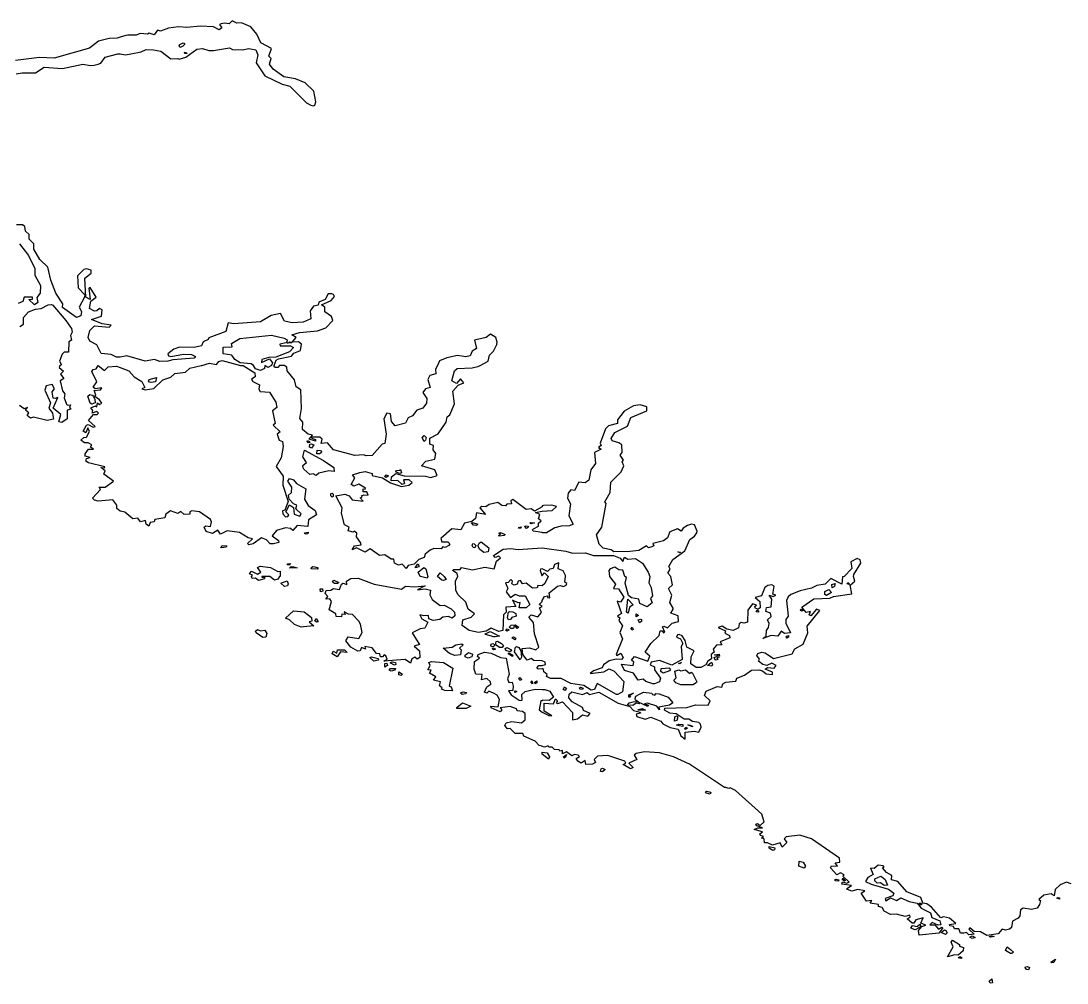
# Model space of a CAD drawing. Header units: inches. Extents: x -128.78 to -121.96, y 47.51 to 52.08.
# Drawn here: x -126.294 to -125.422, y 48.88 to 49.681 of the extents above; entities that cross this region are included whole.
import ezdxf

# ---------------------------------------------------------------- set-up
doc = ezdxf.new("R2010")
doc.units = ezdxf.units.IN
doc.header["$MEASUREMENT"] = 0
doc.layers.add('country_Clip', color=7, linetype='Continuous')

msp = doc.modelspace()

# ---------------------------------------------------------------- linework, layer by layer
at = {"layer": 'country_Clip'}
for points in [[(-126.29757, 49.63735), (-126.29258, 49.63831), (-126.28151, 49.6382), (-126.27441, 49.64283), (-126.25902, 49.64183), (-126.24201, 49.64533), (-126.23556, 49.64432), (-126.2327, 49.64464), (-126.22921, 49.64552), (-126.22714, 49.64626), (-126.22354, 49.65123), (-126.21282, 49.65413), (-126.21094, 49.65402), (-126.20642, 49.65325), (-126.20203, 49.65408), (-126.19357, 49.65583), (-126.18933, 49.65778), (-126.18315, 49.65745), (-126.17716, 49.65622), (-126.16871, 49.64984), (-126.16291, 49.65026), (-126.16166, 49.64953), (-126.15634, 49.65116), (-126.14704, 49.65802), (-126.14242, 49.65838), (-126.13717, 49.65684), (-126.13312, 49.65688), (-126.11989, 49.65899), (-126.11732, 49.65762), (-126.10903, 49.65738), (-126.10371, 49.65845), (-126.09804, 49.65739), (-126.09615, 49.65329), (-126.09764, 49.64657), (-126.09039, 49.63578), (-126.07601, 49.6287), (-126.06966, 49.62721), (-126.05572, 49.61331), (-126.05213, 49.61128), (-126.04995, 49.61078), (-126.04878, 49.61125), (-126.0479, 49.61395), (-126.04958, 49.62307), (-126.05691, 49.6298), (-126.06485, 49.63332), (-126.07468, 49.63497), (-126.08355, 49.64138), (-126.08647, 49.64551), (-126.08513, 49.6501), (-126.08704, 49.65198), (-126.08473, 49.65834), (-126.09367, 49.66323), (-126.09701, 49.67028), (-126.10216, 49.6764), (-126.10971, 49.67995), (-126.1138, 49.67948), (-126.11767, 49.68144), (-126.12, 49.67892), (-126.12398, 49.67961), (-126.12686, 49.67899), (-126.12829, 49.67838), (-126.12624, 49.67571), (-126.12848, 49.67396), (-126.13312, 49.67645), (-126.14402, 49.67718), (-126.15531, 49.67593), (-126.16245, 49.67655), (-126.17074, 49.67532), (-126.17729, 49.67304), (-126.17984, 49.67367), (-126.1825, 49.66995), (-126.18665, 49.67138), (-126.18825, 49.67053), (-126.19423, 49.67105), (-126.19773, 49.66972), (-126.2047, 49.66957), (-126.20627, 49.66924), (-126.21094, 49.66797), (-126.21347, 49.66719), (-126.22005, 49.66685), (-126.22888, 49.66455), (-126.23638, 49.65867), (-126.26593, 49.65048), (-126.2783, 49.651), (-126.29815, 49.64847)], [(-126.15889, 49.66028), (-126.16111, 49.65944), (-126.16167, 49.66139), (-126.16111, 49.66194), (-126.15833, 49.66333), (-126.15722, 49.66278), (-126.15723, 49.66194), (-126.15889, 49.66028)], [(-126.15556, 49.65496), (-126.15508, 49.65424), (-126.15602, 49.65433), (-126.15702, 49.65437), (-126.15731, 49.65529), (-126.15556, 49.65496)], [(-125.41862, 48.96263), (-125.42252, 48.96393), (-125.42761, 48.96188), (-125.43189, 48.95795), (-125.43277, 48.9527), (-125.43512, 48.9542), (-125.44139, 48.95311), (-125.44544, 48.94969), (-125.44415, 48.94877), (-125.44476, 48.94542), (-125.44681, 48.94245), (-125.45169, 48.94132), (-125.45844, 48.94227), (-125.46074, 48.94099), (-125.46125, 48.93606), (-125.46264, 48.93395), (-125.46751, 48.9316), (-125.46824, 48.9263), (-125.46997, 48.92494), (-125.47327, 48.92418), (-125.47601, 48.92491), (-125.47946, 48.92092), (-125.48871, 48.91971), (-125.49403, 48.9227), (-125.49927, 48.923), (-125.503, 48.92594), (-125.50366, 48.92489), (-125.49939, 48.92074), (-125.5037, 48.92007), (-125.50585, 48.92204), (-125.50781, 48.9216), (-125.51078, 48.92148), (-125.51215, 48.92525), (-125.5158, 48.92507), (-125.51657, 48.92712), (-125.51957, 48.92772), (-125.5199, 48.9287), (-125.51471, 48.92971), (-125.51994, 48.93398), (-125.52498, 48.9353), (-125.52701, 48.93426), (-125.53485, 48.94318), (-125.53883, 48.94592), (-125.54212, 48.94659), (-125.54385, 48.95132), (-125.55546, 48.95595), (-125.56304, 48.96472), (-125.56813, 48.9661), (-125.56801, 48.9697), (-125.57241, 48.9722), (-125.57562, 48.97587), (-125.57444, 48.97665), (-125.57529, 48.97775), (-125.57923, 48.97808), (-125.58256, 48.97529), (-125.58567, 48.97571), (-125.58353, 48.97034), (-125.58793, 48.96802), (-125.58975, 48.96463), (-125.58511, 48.96232), (-125.57063, 48.9583), (-125.56634, 48.95485), (-125.56706, 48.95258), (-125.57342, 48.95052), (-125.57293, 48.9485), (-125.5691, 48.9509), (-125.56411, 48.94873), (-125.56042, 48.95086), (-125.55343, 48.94788), (-125.54687, 48.94657), (-125.54356, 48.94228), (-125.53573, 48.93843), (-125.53468, 48.93475), (-125.52808, 48.93179), (-125.52711, 48.92839), (-125.52926, 48.92814), (-125.5343, 48.93053), (-125.53616, 48.92843), (-125.53216, 48.92837), (-125.52897, 48.92498), (-125.52641, 48.92645), (-125.52556, 48.92593), (-125.52882, 48.92166), (-125.54508, 48.91993), (-125.54581, 48.92378), (-125.54282, 48.92709), (-125.5397, 48.92822), (-125.54389, 48.92979), (-125.5417, 48.93424), (-125.548, 48.93267), (-125.54956, 48.92999), (-125.55106, 48.92978), (-125.55504, 48.93338), (-125.55278, 48.93488), (-125.55283, 48.93667), (-125.5569, 48.93532), (-125.56401, 48.93743), (-125.5691, 48.93722), (-125.57433, 48.93987), (-125.57602, 48.94299), (-125.579, 48.9437), (-125.57911, 48.94531), (-125.58609, 48.94667), (-125.58465, 48.94883), (-125.58911, 48.94822), (-125.59341, 48.95494), (-125.59057, 48.95677), (-125.59634, 48.95782), (-125.60141, 48.95642), (-125.60479, 48.95799), (-125.6054, 48.95885), (-125.60162, 48.96118), (-125.60952, 48.96245), (-125.60912, 48.96439), (-125.60562, 48.9632), (-125.60344, 48.96415), (-125.60874, 48.96891), (-125.60763, 48.97017), (-125.61076, 48.97192), (-125.6138, 48.97029), (-125.61911, 48.97599), (-125.61826, 48.97774), (-125.61311, 48.97733), (-125.61511, 48.98015), (-125.61122, 48.98068), (-125.61145, 48.98399), (-125.63498, 49.00002), (-125.64462, 49.00321), (-125.65605, 49.00178), (-125.65757, 49.0001), (-125.6555, 48.99715), (-125.65941, 48.99309), (-125.66101, 48.99667), (-125.66728, 48.99474), (-125.67158, 48.99674), (-125.67416, 48.99674), (-125.67431, 49.00023), (-125.67654, 49.00083), (-125.67478, 49.00219), (-125.67733, 49.00285), (-125.67791, 49.00431), (-125.67561, 49.00604), (-125.68255, 49.00787), (-125.67973, 49.00921), (-125.67575, 49.00935), (-125.68054, 49.01089), (-125.68122, 49.01249), (-125.67977, 49.01295), (-125.67766, 49.0112), (-125.67431, 49.01427), (-125.6764, 49.02066), (-125.69827, 49.04034), (-125.70275, 49.04266), (-125.7039, 49.04199), (-125.70628, 49.04297), (-125.70743, 49.04297), (-125.73654, 49.06229), (-125.74976, 49.06841), (-125.76147, 49.07165), (-125.77395, 49.07252), (-125.78088, 49.07112), (-125.78272, 49.06992), (-125.78039, 49.06622), (-125.78718, 49.06304), (-125.78359, 49.05956), (-125.78563, 49.05858), (-125.79191, 49.06194), (-125.78968, 49.06327), (-125.79044, 49.06483), (-125.803, 49.06913), (-125.8049, 49.06943), (-125.81311, 49.06909), (-125.81585, 49.06621), (-125.81485, 49.06371), (-125.81744, 49.06242), (-125.82294, 49.06198), (-125.82346, 49.06531), (-125.82689, 49.06306), (-125.82948, 49.06487), (-125.83106, 49.06716), (-125.82829, 49.06859), (-125.82931, 49.06988), (-125.83249, 49.07028), (-125.8345, 49.0693), (-125.83896, 49.07265), (-125.84235, 49.07087), (-125.84227, 49.07364), (-125.8447, 49.07307), (-125.84507, 49.07419), (-125.84903, 49.07468), (-125.8509, 49.07656), (-125.85385, 49.07649), (-125.85433, 49.07752), (-125.85729, 49.0765), (-125.85938, 49.07701), (-125.85938, 49.07729), (-125.86177, 49.07796), (-125.8652, 49.0816), (-125.87463, 49.08557), (-125.87553, 49.08782), (-125.88175, 49.08776), (-125.88585, 49.09191), (-125.88817, 49.09178), (-125.89035, 49.09458), (-125.88934, 49.09685), (-125.8845, 49.09791), (-125.87656, 49.0968), (-125.87349, 49.0994), (-125.87339, 49.1046), (-125.87576, 49.10622), (-125.88008, 49.10666), (-125.88072, 49.10853), (-125.88588, 49.11032), (-125.89432, 49.10914), (-125.89302, 49.10764), (-125.89432, 49.10605), (-125.90185, 49.10934), (-125.9022, 49.11076), (-125.89596, 49.11016), (-125.89475, 49.11617), (-125.89691, 49.1199), (-125.89997, 49.12154), (-125.90382, 49.12318), (-125.90552, 49.12149), (-125.90724, 49.12229), (-125.90553, 49.12669), (-125.90212, 49.12897), (-125.90243, 49.13087), (-125.90553, 49.13373), (-125.90999, 49.13268), (-125.90942, 49.13689), (-125.91459, 49.13731), (-125.91587, 49.14148), (-125.91563, 49.14779), (-125.91142, 49.15054), (-125.91326, 49.15214), (-125.91272, 49.15356), (-125.90723, 49.15572), (-125.9018, 49.1549), (-125.89404, 49.15117), (-125.88939, 49.15059), (-125.88683, 49.1373), (-125.88823, 49.13331), (-125.88699, 49.13042), (-125.88435, 49.13078), (-125.88334, 49.1274), (-125.88375, 49.12359), (-125.88743, 49.12355), (-125.88503, 49.12013), (-125.87849, 49.11569), (-125.87702, 49.11531), (-125.87603, 49.11569), (-125.87635, 49.12023), (-125.87354, 49.12274), (-125.86528, 49.12481), (-125.85938, 49.12444), (-125.85703, 49.12444), (-125.85302, 49.12315), (-125.84975, 49.1182), (-125.85344, 49.11539), (-125.85941, 49.11561), (-125.85938, 49.11523), (-125.86044, 49.11523), (-125.86183, 49.10757), (-125.85938, 49.10574), (-125.85374, 49.10296), (-125.85133, 49.10271), (-125.85754, 49.10652), (-125.85751, 49.11319), (-125.84982, 49.11266), (-125.84808, 49.11664), (-125.84647, 49.1152), (-125.84773, 49.11347), (-125.84625, 49.11278), (-125.84228, 49.11413), (-125.8339, 49.10551), (-125.83391, 49.09922), (-125.82973, 49.10001), (-125.82559, 49.10352), (-125.82118, 49.10228), (-125.81923, 49.10452), (-125.82485, 49.107), (-125.82576, 49.10945), (-125.8344, 49.11413), (-125.8372, 49.11753), (-125.83668, 49.12061), (-125.83462, 49.12265), (-125.82581, 49.12043), (-125.82171, 49.12208), (-125.81992, 49.12028), (-125.81217, 49.12231), (-125.79608, 49.11303), (-125.78635, 49.11027), (-125.78325, 49.10716), (-125.77766, 49.10556), (-125.77736, 49.10482), (-125.7811, 49.1041), (-125.78052, 49.10212), (-125.77339, 49.09994), (-125.7689, 49.10139), (-125.76053, 49.09802), (-125.75879, 49.09582), (-125.75277, 49.0929), (-125.74598, 49.0915), (-125.74366, 49.08607), (-125.74011, 49.08307), (-125.74011, 49.08891), (-125.7326, 49.08991), (-125.72879, 49.0891), (-125.72683, 49.0931), (-125.72749, 49.09553), (-125.72877, 49.09699), (-125.73416, 49.09784), (-125.73701, 49.09989), (-125.74094, 49.09992), (-125.74777, 49.10434), (-125.75295, 49.10482), (-125.75744, 49.10722), (-125.75701, 49.10895), (-125.73867, 49.10946), (-125.73145, 49.11181), (-125.7211, 49.11135), (-125.71931, 49.11517), (-125.72414, 49.11953), (-125.7227, 49.12315), (-125.71342, 49.12692), (-125.70947, 49.12652), (-125.70863, 49.12936), (-125.70636, 49.13055), (-125.69798, 49.13152), (-125.69715, 49.13407), (-125.69085, 49.13635), (-125.685, 49.14059), (-125.67886, 49.14088), (-125.67572, 49.14003), (-125.67274, 49.1375), (-125.66749, 49.13705), (-125.66747, 49.13902), (-125.67362, 49.14154), (-125.67144, 49.14287), (-125.66593, 49.14221), (-125.66439, 49.14447), (-125.66782, 49.14645), (-125.67197, 49.1445), (-125.67535, 49.14548), (-125.67899, 49.14815), (-125.67812, 49.14988), (-125.68047, 49.15279), (-125.67962, 49.15439), (-125.67624, 49.15562), (-125.67356, 49.1551), (-125.66667, 49.15033), (-125.65095, 49.15437), (-125.64872, 49.15828), (-125.64196, 49.16233), (-125.63803, 49.17183), (-125.63841, 49.1772), (-125.62794, 49.19044), (-125.63078, 49.19154), (-125.63553, 49.18597), (-125.63694, 49.18666), (-125.6358, 49.18938), (-125.63925, 49.18878), (-125.64286, 49.19322), (-125.6329, 49.19993), (-125.61972, 49.20064), (-125.61666, 49.20212), (-125.60126, 49.20427), (-125.60264, 49.21133), (-125.5987, 49.21464), (-125.59975, 49.21875), (-125.59965, 49.22028), (-125.59374, 49.22989), (-125.59439, 49.23249), (-125.59693, 49.23358), (-125.60218, 49.23075), (-125.6014, 49.22528), (-125.60777, 49.21875), (-125.60905, 49.21834), (-125.60952, 49.21219), (-125.6187, 49.21688), (-125.62355, 49.21223), (-125.63052, 49.21119), (-125.63478, 49.20882), (-125.64419, 49.20681), (-125.65208, 49.20375), (-125.65434, 49.20182), (-125.65582, 49.19868), (-125.65424, 49.18574), (-125.65631, 49.18289), (-125.65623, 49.17973), (-125.65243, 49.17169), (-125.65737, 49.1713), (-125.66011, 49.1731), (-125.66292, 49.16884), (-125.66857, 49.16952), (-125.67536, 49.16713), (-125.67275, 49.16893), (-125.67245, 49.17374), (-125.67067, 49.17613), (-125.67009, 49.17955), (-125.67159, 49.18263), (-125.6685, 49.18524), (-125.66914, 49.18807), (-125.67303, 49.18959), (-125.67234, 49.1927), (-125.66856, 49.19349), (-125.66794, 49.19966), (-125.6702, 49.20298), (-125.66684, 49.2021), (-125.66474, 49.20303), (-125.66711, 49.20394), (-125.66596, 49.21055), (-125.66802, 49.21169), (-125.67137, 49.21118), (-125.67378, 49.20958), (-125.67659, 49.20263), (-125.68184, 49.20104), (-125.67803, 49.19778), (-125.67771, 49.19261), (-125.67932, 49.19142), (-125.68155, 49.19201), (-125.68224, 49.19363), (-125.68082, 49.19487), (-125.68397, 49.19602), (-125.688, 49.19067), (-125.68812, 49.18064), (-125.69116, 49.17974), (-125.69359, 49.18042), (-125.69528, 49.17916), (-125.69561, 49.17588), (-125.70014, 49.17357), (-125.70542, 49.17484), (-125.70935, 49.17728), (-125.71277, 49.17626), (-125.70656, 49.17336), (-125.70702, 49.17134), (-125.7032, 49.16946), (-125.70281, 49.16753), (-125.71099, 49.16427), (-125.70973, 49.16173), (-125.71403, 49.16137), (-125.71691, 49.15817), (-125.71603, 49.15576), (-125.71851, 49.1536), (-125.7181, 49.15021), (-125.72138, 49.14819), (-125.72301, 49.14517), (-125.72715, 49.14294), (-125.73105, 49.14289), (-125.73548, 49.14579), (-125.73521, 49.15172), (-125.73266, 49.15661), (-125.73873, 49.15978), (-125.7401, 49.16537), (-125.74266, 49.16928), (-125.74523, 49.1704), (-125.74663, 49.17002), (-125.7475, 49.16811), (-125.74408, 49.16671), (-125.74218, 49.16295), (-125.74348, 49.16042), (-125.74258, 49.14948), (-125.75137, 49.14485), (-125.76149, 49.14882), (-125.76855, 49.14724), (-125.76928, 49.1451), (-125.76573, 49.14351), (-125.76582, 49.1408), (-125.76074, 49.13409), (-125.76165, 49.13094), (-125.7658, 49.12922), (-125.76701, 49.12923), (-125.77281, 49.13107), (-125.77526, 49.13321), (-125.77923, 49.13237), (-125.78334, 49.13804), (-125.79071, 49.14047), (-125.7932, 49.14576), (-125.7836, 49.1445), (-125.783, 49.14718), (-125.78476, 49.14903), (-125.78242, 49.15189), (-125.77115, 49.14812), (-125.76966, 49.15235), (-125.77352, 49.15563), (-125.76883, 49.16283), (-125.76193, 49.16965), (-125.76106, 49.17342), (-125.7592, 49.17338), (-125.75817, 49.17166), (-125.75708, 49.17228), (-125.75908, 49.17677), (-125.75789, 49.17739), (-125.75478, 49.17595), (-125.75103, 49.17968), (-125.74578, 49.18115), (-125.74596, 49.18585), (-125.7521, 49.18805), (-125.75009, 49.19145), (-125.75009, 49.1922), (-125.75298, 49.19712), (-125.7514, 49.20313), (-125.7541, 49.20857), (-125.75063, 49.21177), (-125.75212, 49.21875), (-125.75215, 49.21875), (-125.75451, 49.22157), (-125.75261, 49.22465), (-125.75368, 49.22705), (-125.7504, 49.23271), (-125.74039, 49.23993), (-125.7363, 49.24954), (-125.73235, 49.25221), (-125.73052, 49.25498), (-125.73018, 49.25636), (-125.73234, 49.26173), (-125.73481, 49.26222), (-125.73831, 49.26113), (-125.74182, 49.25881), (-125.74339, 49.25635), (-125.74653, 49.25832), (-125.75287, 49.25577), (-125.75476, 49.25087), (-125.75808, 49.24835), (-125.76708, 49.24614), (-125.76624, 49.24421), (-125.76789, 49.24324), (-125.77069, 49.24249), (-125.77231, 49.2441), (-125.77889, 49.24044), (-125.78634, 49.23947), (-125.79961, 49.23925), (-125.80189, 49.24086), (-125.80857, 49.24232), (-125.81185, 49.24568), (-125.81415, 49.2534), (-125.80968, 49.25977), (-125.80593, 49.27933), (-125.80714, 49.28083), (-125.80269, 49.28866), (-125.80215, 49.2973), (-125.79336, 49.30584), (-125.79115, 49.31084), (-125.7926, 49.31404), (-125.79154, 49.3157), (-125.79434, 49.3196), (-125.79272, 49.32186), (-125.79299, 49.32821), (-125.79544, 49.33013), (-125.80099, 49.33176), (-125.8019, 49.33365), (-125.79874, 49.3387), (-125.78827, 49.34401), (-125.78543, 49.3511), (-125.772, 49.35658), (-125.77198, 49.35994), (-125.77776, 49.36171), (-125.78333, 49.36074), (-125.79097, 49.35641), (-125.79659, 49.3492), (-125.79659, 49.34607), (-125.80413, 49.3441), (-125.80661, 49.34157), (-125.81099, 49.32985), (-125.8102, 49.32781), (-125.81244, 49.32622), (-125.8102, 49.32464), (-125.8158, 49.32185), (-125.81489, 49.31271), (-125.81875, 49.30759), (-125.82045, 49.29904), (-125.82352, 49.29669), (-125.82885, 49.29727), (-125.83235, 49.29032), (-125.83541, 49.29085), (-125.83776, 49.28801), (-125.83833, 49.284), (-125.83559, 49.2793), (-125.83704, 49.26919), (-125.8336, 49.26232), (-125.83662, 49.26099), (-125.84354, 49.2607), (-125.84868, 49.25917), (-125.85574, 49.25502), (-125.85938, 49.25502), (-125.85938, 49.2553), (-125.86685, 49.25655), (-125.86729, 49.25757), (-125.86667, 49.25845), (-125.86228, 49.26069), (-125.86244, 49.26302), (-125.86017, 49.26499), (-125.86229, 49.26674), (-125.86127, 49.2703), (-125.86481, 49.27186), (-125.85938, 49.27316), (-125.85103, 49.27363), (-125.84745, 49.2769), (-125.85114, 49.27817), (-125.85808, 49.27776), (-125.85921, 49.27747), (-125.85938, 49.27678), (-125.86559, 49.27296), (-125.86846, 49.27509), (-125.87267, 49.27457), (-125.88367, 49.28288), (-125.88533, 49.28162), (-125.88491, 49.27926), (-125.88882, 49.27883), (-125.88995, 49.27742), (-125.8929, 49.27768), (-125.89619, 49.28034), (-125.90359, 49.27871), (-125.90633, 49.27662), (-125.90963, 49.27694), (-125.91123, 49.27573), (-125.90643, 49.27025), (-125.914, 49.2716), (-125.91493, 49.26692), (-125.91793, 49.26445), (-125.92399, 49.26312), (-125.92705, 49.2575), (-125.93458, 49.25839), (-125.94367, 49.25021), (-125.94281, 49.24759), (-125.93798, 49.24758), (-125.93615, 49.2458), (-125.93716, 49.24435), (-125.94004, 49.24279), (-125.94219, 49.24342), (-125.94358, 49.2418), (-125.94952, 49.24193), (-125.95266, 49.24065), (-125.95684, 49.23728), (-125.95771, 49.2345), (-125.96204, 49.2328), (-125.96599, 49.22897), (-125.97103, 49.22792), (-125.97256, 49.22546), (-125.97584, 49.22895), (-125.97913, 49.22799), (-125.98241, 49.22981), (-125.9829, 49.23306), (-125.98525, 49.23321), (-125.99036, 49.23659), (-125.99485, 49.23602), (-126.0027, 49.24164), (-126.00685, 49.23886), (-126.01409, 49.24257), (-126.01762, 49.2409), (-126.0156, 49.24431), (-126.01027, 49.24497), (-126.01072, 49.24698), (-126.01412, 49.25176), (-126.01361, 49.25488), (-126.01602, 49.25637), (-126.01689, 49.25561), (-126.02108, 49.25668), (-126.02023, 49.25967), (-126.02398, 49.2616), (-126.02653, 49.27141), (-126.02602, 49.27578), (-126.03122, 49.28593), (-126.02369, 49.28735), (-126.02006, 49.28581), (-126.01761, 49.28245), (-126.00859, 49.2815), (-126.01099, 49.28417), (-126.00923, 49.28473), (-126.00989, 49.28598), (-126.00788, 49.28681), (-126.00428, 49.28637), (-126.00546, 49.28913), (-126.00849, 49.28908), (-126.00856, 49.29178), (-126.00671, 49.29138), (-126.00651, 49.29232), (-126.01207, 49.29563), (-126.01636, 49.29387), (-126.01843, 49.29526), (-126.01549, 49.30091), (-126.01741, 49.30323), (-126.01137, 49.30533), (-126.00667, 49.30601), (-126.00103, 49.30437), (-126.00096, 49.30287), (-125.99244, 49.30084), (-125.98561, 49.29663), (-125.9765, 49.29361), (-125.97049, 49.29461), (-125.96763, 49.29692), (-125.97001, 49.29913), (-125.97473, 49.29919), (-125.97391, 49.29626), (-125.97602, 49.29522), (-125.97968, 49.29852), (-125.98506, 49.29841), (-125.98495, 49.30176), (-125.98113, 49.30434), (-125.9744, 49.30259), (-125.95655, 49.30232), (-125.95196, 49.30109), (-125.94675, 49.30283), (-125.94868, 49.30738), (-125.95991, 49.31082), (-125.95614, 49.31468), (-125.94883, 49.31652), (-125.9479, 49.32106), (-125.95017, 49.32409), (-125.94988, 49.32771), (-125.95293, 49.32882), (-125.95282, 49.3339), (-125.94585, 49.33747), (-125.93936, 49.34721), (-125.93856, 49.3517), (-125.93631, 49.35343), (-125.93247, 49.36258), (-125.93382, 49.37294), (-125.92921, 49.37799), (-125.92454, 49.38006), (-125.92729, 49.38333), (-125.93073, 49.3793), (-125.93451, 49.38152), (-125.93238, 49.38993), (-125.93002, 49.39201), (-125.91764, 49.39251), (-125.91298, 49.39365), (-125.91106, 49.39453), (-125.90441, 49.39804), (-125.90322, 49.40301), (-125.89991, 49.40645), (-125.89698, 49.41193), (-125.89677, 49.41376), (-125.89801, 49.41762), (-125.9025, 49.42047), (-125.90591, 49.41778), (-125.91573, 49.4156), (-125.91398, 49.40851), (-125.91756, 49.40648), (-125.91942, 49.40257), (-125.92301, 49.40158), (-125.92993, 49.40285), (-125.93886, 49.4009), (-125.94495, 49.39836), (-125.94641, 49.39453), (-125.94652, 49.39453), (-125.94808, 49.39142), (-125.94786, 49.38759), (-125.95293, 49.38598), (-125.95459, 49.38289), (-125.95275, 49.37599), (-125.95665, 49.37489), (-125.95879, 49.37184), (-125.95547, 49.36687), (-125.95574, 49.36298), (-125.95868, 49.35885), (-125.96369, 49.35734), (-125.96732, 49.35255), (-125.97092, 49.35072), (-125.97318, 49.34629), (-125.98178, 49.3441), (-125.98484, 49.34781), (-125.98569, 49.35425), (-125.98862, 49.35481), (-125.99134, 49.35002), (-125.98935, 49.33709), (-125.99031, 49.32948), (-125.99263, 49.32879), (-126.00105, 49.31949), (-126.0061, 49.31919), (-126.00827, 49.31995), (-126.01541, 49.31937), (-126.03328, 49.32417), (-126.03824, 49.33011), (-126.04334, 49.32958), (-126.04274, 49.33293), (-126.04447, 49.33461), (-126.05113, 49.33464), (-126.0515, 49.33389), (-126.04812, 49.33279), (-126.04807, 49.33127), (-126.05356, 49.33305), (-126.05069, 49.33649), (-126.05442, 49.33725), (-126.05889, 49.34101), (-126.0588, 49.34712), (-126.06126, 49.35037), (-126.05981, 49.35874), (-126.06036, 49.37407), (-126.06417, 49.37676), (-126.06573, 49.38262), (-126.07177, 49.38989), (-126.07213, 49.39298), (-126.07424, 49.39453), (-126.07809, 49.39453), (-126.07949, 49.39272), (-126.08175, 49.39274), (-126.08304, 49.39359), (-126.08235, 49.39453), (-126.08275, 49.39453), (-126.08095, 49.39899), (-126.0791, 49.40011), (-126.06812, 49.40209), (-126.0662, 49.40474), (-126.06073, 49.40686), (-126.05974, 49.41214), (-126.06231, 49.41412), (-126.06774, 49.41398), (-126.06429, 49.41772), (-126.06796, 49.42007), (-126.06157, 49.42179), (-126.0465, 49.42331), (-126.03957, 49.4258), (-126.03371, 49.43204), (-126.03477, 49.43515), (-126.04051, 49.43922), (-126.04039, 49.44313), (-126.04311, 49.44482), (-126.03523, 49.4485), (-126.03228, 49.45196), (-126.03329, 49.45367), (-126.03448, 49.45411), (-126.03769, 49.45407), (-126.04025, 49.44949), (-126.04528, 49.44721), (-126.04605, 49.4446), (-126.04981, 49.44381), (-126.05259, 49.4399), (-126.05214, 49.4334), (-126.05851, 49.43049), (-126.06765, 49.43003), (-126.07388, 49.43136), (-126.07739, 49.4377), (-126.08526, 49.43613), (-126.09414, 49.43066), (-126.11627, 49.42924), (-126.12085, 49.42988), (-126.12282, 49.42264), (-126.13699, 49.41744), (-126.1375, 49.41603), (-126.1417, 49.41403), (-126.14329, 49.41089), (-126.14923, 49.40941), (-126.1614, 49.40967), (-126.16631, 49.40806), (-126.17129, 49.40413), (-126.17079, 49.40239), (-126.16864, 49.40186), (-126.15809, 49.40395), (-126.15139, 49.40357), (-126.14825, 49.40181), (-126.14939, 49.40057), (-126.16693, 49.39927), (-126.17131, 49.39791), (-126.17801, 49.39784), (-126.18227, 49.39952), (-126.19008, 49.39795), (-126.20526, 49.40259), (-126.21094, 49.4015), (-126.21394, 49.4013), (-126.21844, 49.40352), (-126.22668, 49.40454), (-126.23044, 49.41169), (-126.23619, 49.41479), (-126.23771, 49.41779), (-126.23614, 49.42367), (-126.23236, 49.42747), (-126.22002, 49.42639), (-126.21853, 49.42808), (-126.22599, 49.42924), (-126.23472, 49.43281), (-126.22647, 49.43553), (-126.22601, 49.44078), (-126.2282, 49.44178), (-126.23034, 49.43988), (-126.23238, 49.43978), (-126.23653, 49.44185), (-126.23547, 49.44796), (-126.23103, 49.45144), (-126.23586, 49.45932), (-126.23703, 49.45887), (-126.23589, 49.44932), (-126.23943, 49.45142), (-126.24031, 49.46715), (-126.23515, 49.47139), (-126.23514, 49.47393), (-126.23899, 49.47497), (-126.24121, 49.47439), (-126.2464, 49.46924), (-126.24596, 49.45907), (-126.24053, 49.45324), (-126.24057, 49.45133), (-126.24511, 49.44308), (-126.24321, 49.43936), (-126.24362, 49.43566), (-126.24747, 49.43431), (-126.25896, 49.44264), (-126.25875, 49.44568), (-126.26448, 49.45457), (-126.26871, 49.46562), (-126.27121, 49.47628), (-126.27793, 49.48279), (-126.28291, 49.49137), (-126.28283, 49.49571), (-126.28683, 49.49954), (-126.28682, 49.50349), (-126.28996, 49.50632), (-126.29031, 49.51015), (-126.29242, 49.51164), (-126.29734, 49.51173)], [(-126.29492, 49.49568), (-126.28738, 49.48596), (-126.28198, 49.4751), (-126.28207, 49.46972), (-126.27744, 49.46108), (-126.27749, 49.45457), (-126.28033, 49.45105), (-126.2795, 49.4469), (-126.28231, 49.44507), (-126.28713, 49.44938), (-126.28397, 49.44968), (-126.28406, 49.45137), (-126.29096, 49.45127), (-126.29192, 49.4476), (-126.29599, 49.44609)], [(-126.29454, 49.42681), (-126.29148, 49.4289), (-126.29143, 49.43451), (-126.28732, 49.43918), (-126.28156, 49.44147), (-126.27665, 49.44187), (-126.2709, 49.44492), (-126.26817, 49.44521), (-126.26693, 49.44465), (-126.25632, 49.4318), (-126.25232, 49.42648), (-126.25152, 49.42534), (-126.25092, 49.4223), (-126.25243, 49.4194), (-126.25162, 49.41563), (-126.25386, 49.41402), (-126.25403, 49.40546), (-126.25763, 49.40546), (-126.25934, 49.40395), (-126.26146, 49.3981), (-126.25991, 49.39498), (-126.26134, 49.39453), (-126.26172, 49.39276), (-126.25809, 49.38966), (-126.2606, 49.38728), (-126.25797, 49.38351), (-126.26104, 49.38162), (-126.25913, 49.3732), (-126.25702, 49.37072), (-126.25769, 49.36759), (-126.25554, 49.36227), (-126.25495, 49.36149), (-126.25227, 49.36152), (-126.25311, 49.35938), (-126.25195, 49.3581), (-126.25525, 49.35722), (-126.25498, 49.35003), (-126.25968, 49.34704), (-126.26213, 49.34755), (-126.26036, 49.35367), (-126.26685, 49.35894), (-126.26286, 49.36777), (-126.265, 49.36681), (-126.26682, 49.36729), (-126.26758, 49.3726), (-126.2657, 49.375), (-126.26749, 49.37852), (-126.27253, 49.37742), (-126.27363, 49.37395), (-126.26903, 49.36338), (-126.27053, 49.35897), (-126.26747, 49.35484), (-126.26652, 49.34959), (-126.27176, 49.34856), (-126.28307, 49.35149), (-126.28565, 49.35047), (-126.28856, 49.35291), (-126.28718, 49.35504), (-126.28978, 49.35727), (-126.28818, 49.3593), (-126.29099, 49.3583), (-126.29493, 49.36104)], [(-126.07796, 49.41227), (-126.07753, 49.4109), (-126.06906, 49.41092), (-126.06642, 49.40946), (-126.06976, 49.40571), (-126.08114, 49.40128), (-126.08718, 49.40121), (-126.09277, 49.39954), (-126.09326, 49.39702), (-126.08665, 49.39993), (-126.08414, 49.39661), (-126.08489, 49.39453), (-126.08492, 49.39453), (-126.088, 49.39274), (-126.09048, 49.39453), (-126.09075, 49.3918), (-126.09397, 49.39013), (-126.09818, 49.3916), (-126.09987, 49.39453), (-126.0999, 49.39453), (-126.1017, 49.39572), (-126.11086, 49.39678), (-126.11537, 49.39928), (-126.11796, 49.40307), (-126.12521, 49.40417), (-126.12499, 49.40982), (-126.11761, 49.41007), (-126.11809, 49.41275), (-126.11122, 49.41693), (-126.08473, 49.41956), (-126.07439, 49.41722), (-126.07186, 49.41568), (-126.07208, 49.414), (-126.07272, 49.41323), (-126.07796, 49.41227)], [(-126.06824, 49.41321), (-126.0715, 49.41299), (-126.06966, 49.41415), (-126.06774, 49.41398), (-126.06824, 49.41321)], [(-126.12586, 49.39869), (-126.11061, 49.39453), (-126.10841, 49.39453), (-126.09861, 49.38823), (-126.09856, 49.38489), (-126.10152, 49.38301), (-126.10047, 49.38116), (-126.09477, 49.37841), (-126.09551, 49.37463), (-126.09429, 49.37266), (-126.08664, 49.37216), (-126.08121, 49.36399), (-126.08029, 49.35955), (-126.08402, 49.35673), (-126.08177, 49.34612), (-126.0835, 49.34467), (-126.07756, 49.33929), (-126.08012, 49.33719), (-126.07846, 49.3323), (-126.07563, 49.33117), (-126.07521, 49.32695), (-126.07685, 49.31741), (-126.08096, 49.31017), (-126.07524, 49.30228), (-126.07548, 49.29484), (-126.07093, 49.28107), (-126.07387, 49.27381), (-126.07559, 49.27334), (-126.07546, 49.27083), (-126.07321, 49.26829), (-126.0713, 49.26859), (-126.07027, 49.27009), (-126.07285, 49.27264), (-126.06992, 49.27824), (-126.06664, 49.27623), (-126.06596, 49.27054), (-126.06129, 49.26904), (-126.06004, 49.271), (-126.06462, 49.27499), (-126.06372, 49.27806), (-126.0666, 49.27915), (-126.07007, 49.28303), (-126.07059, 49.2864), (-126.06824, 49.28871), (-126.06791, 49.29295), (-126.07114, 49.29805), (-126.06984, 49.3002), (-126.06657, 49.29919), (-126.06414, 49.29609), (-126.05628, 49.29163), (-126.05725, 49.28294), (-126.05428, 49.27794), (-126.04843, 49.2737), (-126.04722, 49.27002), (-126.05414, 49.26592), (-126.05459, 49.26019), (-126.06335, 49.26116), (-126.06698, 49.25702), (-126.069, 49.25855), (-126.07318, 49.25914), (-126.0808, 49.25695), (-126.08441, 49.25263), (-126.07894, 49.24874), (-126.07872, 49.24696), (-126.08315, 49.24584), (-126.08587, 49.24595), (-126.08906, 49.24914), (-126.09324, 49.25078), (-126.1, 49.24583), (-126.10373, 49.24501), (-126.10478, 49.24604), (-126.10081, 49.25012), (-126.1042, 49.25086), (-126.11158, 49.25539), (-126.12176, 49.25667), (-126.12742, 49.25394), (-126.12945, 49.25735), (-126.13407, 49.25439), (-126.13932, 49.25616), (-126.14099, 49.25971), (-126.1395, 49.26096), (-126.13581, 49.26018), (-126.13495, 49.26433), (-126.1358, 49.26624), (-126.14493, 49.27239), (-126.15126, 49.2734), (-126.15294, 49.2725), (-126.1529, 49.27065), (-126.15776, 49.27032), (-126.16033, 49.27278), (-126.16278, 49.27123), (-126.16902, 49.27325), (-126.17292, 49.27051), (-126.17377, 49.2675), (-126.18208, 49.26607), (-126.18257, 49.26425), (-126.18604, 49.26357), (-126.18709, 49.26063), (-126.18931, 49.26214), (-126.18984, 49.26537), (-126.19393, 49.26431), (-126.19617, 49.26716), (-126.20048, 49.26673), (-126.20708, 49.27213), (-126.21063, 49.27298), (-126.21094, 49.27316), (-126.21362, 49.27522), (-126.21363, 49.2781), (-126.21697, 49.2825), (-126.22938, 49.28136), (-126.2323, 49.28212), (-126.2339, 49.28392), (-126.22746, 49.29118), (-126.22849, 49.2931), (-126.22348, 49.29318), (-126.21653, 49.29809), (-126.22454, 49.30377), (-126.22355, 49.30672), (-126.22711, 49.30945), (-126.22412, 49.30922), (-126.22361, 49.31014), (-126.23742, 49.31337), (-126.2396, 49.31486), (-126.23902, 49.31684), (-126.23606, 49.31787), (-126.24004, 49.31876), (-126.24015, 49.32093), (-126.23737, 49.32463), (-126.23323, 49.32462), (-126.23562, 49.32647), (-126.23447, 49.32832), (-126.23774, 49.32997), (-126.24055, 49.32994), (-126.24371, 49.33216), (-126.24112, 49.33445), (-126.23892, 49.3346), (-126.23662, 49.33937), (-126.23796, 49.34257), (-126.23952, 49.33846), (-126.24182, 49.33963), (-126.23896, 49.34468), (-126.23773, 49.34523), (-126.23336, 49.34311), (-126.23191, 49.34354), (-126.23737, 49.34863), (-126.23321, 49.35373), (-126.23015, 49.35357), (-126.22904, 49.35465), (-126.23044, 49.35599), (-126.23436, 49.35472), (-126.23361, 49.35705), (-126.23543, 49.35926), (-126.23163, 49.36072), (-126.23042, 49.36001), (-126.22989, 49.36327), (-126.22816, 49.36191), (-126.22636, 49.36312), (-126.22804, 49.36588), (-126.2322, 49.36852), (-126.23114, 49.37007), (-126.23249, 49.37351), (-126.22728, 49.37402), (-126.2263, 49.37575), (-126.2318, 49.37495), (-126.23334, 49.37645), (-126.23027, 49.38089), (-126.23457, 49.38945), (-126.2335, 49.39101), (-126.23104, 49.39162), (-126.22922, 49.39433), (-126.22412, 49.39013), (-126.22096, 49.39338), (-126.2141, 49.39393), (-126.21094, 49.39286), (-126.21094, 49.39285), (-126.20367, 49.38985), (-126.19936, 49.38495), (-126.19276, 49.38121), (-126.19028, 49.3762), (-126.19299, 49.37498), (-126.19021, 49.37425), (-126.18277, 49.37517), (-126.17528, 49.38254), (-126.16872, 49.38474), (-126.16534, 49.3877), (-126.15644, 49.38887), (-126.15299, 49.39228), (-126.1434, 49.39429), (-126.14294, 49.39439), (-126.13642, 49.3964), (-126.13058, 49.39523), (-126.12877, 49.39787), (-126.12586, 49.39869)], [(-126.18159, 49.38072), (-126.18541, 49.38018), (-126.18724, 49.38074), (-126.18689, 49.38272), (-126.18078, 49.38436), (-126.18159, 49.38072)], [(-126.23187, 49.36342), (-126.23455, 49.36223), (-126.23598, 49.36299), (-126.23803, 49.36879), (-126.23621, 49.3703), (-126.234, 49.36974), (-126.23343, 49.369), (-126.23199, 49.3665), (-126.23187, 49.36342)], [(-126.05299, 49.33028), (-126.05433, 49.33009), (-126.05518, 49.33136), (-126.05472, 49.33182), (-126.05311, 49.33105), (-126.05299, 49.33028)], [(-125.95648, 49.33211), (-125.95774, 49.33125), (-125.9592, 49.3341), (-125.95773, 49.33614), (-125.95603, 49.33456), (-125.95648, 49.33211)], [(-126.03296, 49.30932), (-126.03252, 49.30614), (-126.03716, 49.30657), (-126.04543, 49.30477), (-126.04768, 49.30275), (-126.0502, 49.30423), (-126.05299, 49.30367), (-126.0578, 49.30816), (-126.05835, 49.30923), (-126.05874, 49.31104), (-126.05567, 49.31375), (-126.05872, 49.31841), (-126.05737, 49.32394), (-126.04141, 49.31535), (-126.03296, 49.30932)], [(-126.04955, 49.32839), (-126.05147, 49.32544), (-126.05312, 49.32628), (-126.05288, 49.32876), (-126.05183, 49.32917), (-126.04955, 49.32839)], [(-126.04472, 49.32088), (-126.04715, 49.32086), (-126.04684, 49.32384), (-126.044, 49.3236), (-126.04318, 49.32246), (-126.04354, 49.32159), (-126.04472, 49.32088)], [(-125.97666, 49.30515), (-125.97791, 49.30443), (-125.9811, 49.30553), (-125.98126, 49.30625), (-125.98068, 49.30702), (-125.97808, 49.30713), (-125.97741, 49.30785), (-125.97666, 49.30515)], [(-125.98722, 49.3025), (-125.98917, 49.30111), (-125.99056, 49.30194), (-125.98917, 49.30333), (-125.98722, 49.3025)], [(-126.03346, 49.2852), (-126.03434, 49.28487), (-126.03549, 49.28583), (-126.03537, 49.28793), (-126.03437, 49.28819), (-126.03352, 49.2872), (-126.03346, 49.2852)], [(-125.913, 49.26234), (-125.91402, 49.26127), (-125.91648, 49.2613), (-125.91828, 49.26325), (-125.91745, 49.2637), (-125.913, 49.26234)], [(-125.86582, 49.26323), (-125.8687, 49.26244), (-125.86968, 49.26322), (-125.86898, 49.2636), (-125.86582, 49.26323)], [(-126.05461, 49.2541), (-126.05685, 49.25392), (-126.05732, 49.255), (-126.05431, 49.25555), (-126.05461, 49.2541)], [(-125.89096, 49.25284), (-125.89522, 49.25229), (-125.89569, 49.25278), (-125.89403, 49.25385), (-125.89532, 49.25465), (-125.89414, 49.25534), (-125.89025, 49.25363), (-125.89096, 49.25284)], [(-125.87707, 49.25888), (-125.87891, 49.25886), (-125.87885, 49.25958), (-125.87674, 49.2601), (-125.87707, 49.25888)], [(-125.87069, 49.25967), (-125.87247, 49.25868), (-125.87365, 49.26025), (-125.87336, 49.26087), (-125.87115, 49.26056), (-125.87069, 49.25967)], [(-126.12456, 49.24283), (-126.12704, 49.24264), (-126.12607, 49.24439), (-126.12204, 49.24425), (-126.12251, 49.24296), (-126.12456, 49.24283)], [(-125.91453, 49.24442), (-125.91546, 49.24245), (-125.91683, 49.2428), (-125.91768, 49.24454), (-125.91712, 49.24618), (-125.91601, 49.24593), (-125.91453, 49.24442)], [(-125.90418, 49.23916), (-125.90788, 49.23873), (-125.91115, 49.24119), (-125.91272, 49.2437), (-125.91272, 49.24455), (-125.91173, 49.2465), (-125.91007, 49.24744), (-125.90385, 49.2426), (-125.90418, 49.23916)], [(-125.85938, 49.24246), (-125.83948, 49.23987), (-125.83416, 49.23823), (-125.82334, 49.23828), (-125.8164, 49.23608), (-125.79993, 49.23603), (-125.79429, 49.23407), (-125.79198, 49.23128), (-125.79065, 49.23463), (-125.78779, 49.23322), (-125.78145, 49.23352), (-125.77568, 49.22972), (-125.77086, 49.22226), (-125.76956, 49.21875), (-125.77032, 49.21348), (-125.76842, 49.20939), (-125.76751, 49.20243), (-125.76902, 49.20024), (-125.76754, 49.19685), (-125.77181, 49.1933), (-125.77794, 49.19622), (-125.77885, 49.19978), (-125.78476, 49.20083), (-125.78741, 49.2027), (-125.79021, 49.21304), (-125.78915, 49.21777), (-125.79042, 49.21875), (-125.79214, 49.22401), (-125.79549, 49.22435), (-125.79867, 49.22641), (-125.80271, 49.22514), (-125.80379, 49.22362), (-125.80319, 49.21875), (-125.79819, 49.21214), (-125.79995, 49.20854), (-125.79582, 49.20836), (-125.79138, 49.20154), (-125.79402, 49.19735), (-125.79674, 49.19806), (-125.79316, 49.18775), (-125.79652, 49.18552), (-125.79473, 49.18434), (-125.7953, 49.1821), (-125.79224, 49.17767), (-125.79472, 49.17204), (-125.79237, 49.16674), (-125.79758, 49.15363), (-125.79715, 49.15286), (-125.7937, 49.15473), (-125.79181, 49.1511), (-125.79309, 49.14944), (-125.79772, 49.14977), (-125.80355, 49.1484), (-125.80826, 49.14512), (-125.8092, 49.14247), (-125.81667, 49.14001), (-125.81931, 49.13789), (-125.80802, 49.13928), (-125.80339, 49.1417), (-125.79938, 49.13987), (-125.79132, 49.13128), (-125.79247, 49.12264), (-125.79623, 49.12038), (-125.79744, 49.12045), (-125.81355, 49.12941), (-125.81558, 49.12467), (-125.81838, 49.12408), (-125.82463, 49.12785), (-125.83533, 49.12944), (-125.84337, 49.13361), (-125.85229, 49.13366), (-125.85561, 49.1355), (-125.85509, 49.13706), (-125.85787, 49.13914), (-125.85814, 49.14106), (-125.85938, 49.14202), (-125.85938, 49.14174), (-125.86253, 49.1416), (-125.86367, 49.14269), (-125.86195, 49.14443), (-125.85938, 49.14453), (-125.85652, 49.14549), (-125.85682, 49.14741), (-125.85938, 49.14844), (-125.86631, 49.14874), (-125.8684, 49.15038), (-125.87177, 49.14902), (-125.87538, 49.15368), (-125.87595, 49.15877), (-125.86977, 49.15933), (-125.8646, 49.15769), (-125.86204, 49.15987), (-125.86571, 49.1708), (-125.86666, 49.18024), (-125.87043, 49.18482), (-125.86846, 49.18683), (-125.86298, 49.18517), (-125.85988, 49.18873), (-125.86145, 49.19263), (-125.85938, 49.19364), (-125.86168, 49.19523), (-125.85938, 49.19782), (-125.85938, 49.19865), (-125.85729, 49.20198), (-125.85496, 49.20254), (-125.85493, 49.20127), (-125.85306, 49.20079), (-125.85337, 49.205), (-125.84642, 49.21056), (-125.84425, 49.21115), (-125.84162, 49.21022), (-125.83932, 49.21152), (-125.8388, 49.21278), (-125.84046, 49.21391), (-125.8398, 49.21875), (-125.83974, 49.21963), (-125.84193, 49.22331), (-125.84587, 49.22504), (-125.84543, 49.23001), (-125.84907, 49.22876), (-125.8501, 49.22533), (-125.85287, 49.22471), (-125.85473, 49.22284), (-125.85938, 49.22517), (-125.86065, 49.22482), (-125.86095, 49.22352), (-125.85959, 49.21953), (-125.85938, 49.21959), (-125.85733, 49.22159), (-125.85426, 49.21875), (-125.85703, 49.21284), (-125.85938, 49.21094), (-125.86296, 49.21112), (-125.86345, 49.20931), (-125.86743, 49.20887), (-125.87256, 49.2131), (-125.87559, 49.21242), (-125.87735, 49.21525), (-125.87935, 49.2147), (-125.88026, 49.2122), (-125.88272, 49.21151), (-125.88448, 49.21261), (-125.88394, 49.21481), (-125.88543, 49.21626), (-125.88761, 49.21353), (-125.88993, 49.21352), (-125.88799, 49.20878), (-125.88936, 49.20585), (-125.88574, 49.20128), (-125.88175, 49.20394), (-125.87847, 49.20244), (-125.87352, 49.20251), (-125.86967, 49.19522), (-125.87269, 49.19255), (-125.87845, 49.19248), (-125.8777, 49.19711), (-125.8792, 49.1966), (-125.884, 49.19906), (-125.88134, 49.19377), (-125.88957, 49.19303), (-125.8893, 49.18892), (-125.89141, 49.18671), (-125.892, 49.17379), (-125.89549, 49.17288), (-125.90172, 49.17572), (-125.90592, 49.17317), (-125.91242, 49.17194), (-125.92005, 49.17366), (-125.92611, 49.17775), (-125.92549, 49.18246), (-125.91844, 49.18473), (-125.91556, 49.18764), (-125.92087, 49.1914), (-125.92284, 49.19721), (-125.92955, 49.20355), (-125.93129, 49.20726), (-125.93163, 49.21502), (-125.9296, 49.21875), (-125.93019, 49.22115), (-125.934, 49.22371), (-125.93296, 49.22451), (-125.9277, 49.22437), (-125.92641, 49.22626), (-125.91725, 49.22412), (-125.90707, 49.22649), (-125.89935, 49.22503), (-125.89727, 49.2315), (-125.89392, 49.23428), (-125.89547, 49.23571), (-125.89848, 49.23449), (-125.89989, 49.23609), (-125.8918, 49.24153), (-125.88568, 49.24205), (-125.87918, 49.24113), (-125.85938, 49.24246)], [(-125.74395, 49.23895), (-125.7442, 49.23834), (-125.74613, 49.23928), (-125.74395, 49.23895)], [(-126.08577, 49.22609), (-126.07961, 49.22291), (-126.0777, 49.223), (-126.07767, 49.21875), (-126.07814, 49.21875), (-126.07958, 49.21642), (-126.08231, 49.21569), (-126.08623, 49.21875), (-126.09004, 49.21875), (-126.09304, 49.21875), (-126.09294, 49.21803), (-126.09035, 49.21777), (-126.0906, 49.21675), (-126.09561, 49.21519), (-126.0983, 49.21717), (-126.10084, 49.21709), (-126.10155, 49.21875), (-126.10079, 49.21989), (-126.10311, 49.22089), (-126.10147, 49.22297), (-126.09652, 49.22074), (-126.09377, 49.22237), (-126.09651, 49.22615), (-126.09426, 49.22737), (-126.08577, 49.22609)], [(-126.06942, 49.22954), (-126.06991, 49.22803), (-126.07185, 49.22831), (-126.07133, 49.22915), (-126.06942, 49.22954)], [(-126.06358, 49.22592), (-126.06979, 49.22547), (-126.06846, 49.22687), (-126.06658, 49.22677), (-126.06358, 49.22592)], [(-126.04593, 49.22594), (-126.04672, 49.22486), (-126.05169, 49.22516), (-126.0516, 49.22616), (-126.05031, 49.22688), (-126.04882, 49.2268), (-126.04593, 49.22594)], [(-125.96214, 49.22671), (-125.96527, 49.22588), (-125.96293, 49.22925), (-125.96193, 49.2274), (-125.96214, 49.22671)], [(-125.95471, 49.21875), (-125.95512, 49.21738), (-125.96067, 49.21875), (-125.96104, 49.21875), (-125.96252, 49.22218), (-125.95801, 49.22625), (-125.9562, 49.22506), (-125.95471, 49.21875)], [(-125.93942, 49.21627), (-125.94163, 49.21545), (-125.94299, 49.21567), (-125.94662, 49.21875), (-125.94428, 49.2217), (-125.9411, 49.21875), (-125.93942, 49.21627)], [(-126.07156, 49.21087), (-126.07402, 49.21044), (-126.07706, 49.21313), (-126.07189, 49.21493), (-126.07098, 49.21244), (-126.07156, 49.21087)], [(-125.9993, 49.21236), (-125.97664, 49.20822), (-125.97308, 49.21071), (-125.96582, 49.21007), (-125.95693, 49.21095), (-125.96308, 49.20755), (-125.95669, 49.2084), (-125.95243, 49.20727), (-125.95282, 49.20333), (-125.95105, 49.19953), (-125.94435, 49.19451), (-125.94106, 49.19483), (-125.93514, 49.19174), (-125.93227, 49.18885), (-125.9322, 49.18598), (-125.93417, 49.1839), (-125.93729, 49.18522), (-125.94209, 49.18485), (-125.94446, 49.18279), (-125.95008, 49.18198), (-125.95362, 49.18337), (-125.95412, 49.18607), (-125.95799, 49.18576), (-125.96122, 49.18683), (-125.95968, 49.18326), (-125.95465, 49.18065), (-125.95697, 49.17576), (-125.96109, 49.17507), (-125.9676, 49.17174), (-125.96416, 49.1658), (-125.96154, 49.1621), (-125.96599, 49.16059), (-125.96158, 49.15665), (-125.96121, 49.15114), (-125.96342, 49.14974), (-125.96551, 49.15157), (-125.96786, 49.15007), (-125.96904, 49.1465), (-125.97359, 49.14939), (-125.99111, 49.14822), (-125.98854, 49.14992), (-125.9895, 49.15257), (-125.99102, 49.15345), (-125.99246, 49.1518), (-125.99415, 49.15187), (-125.99462, 49.15417), (-125.9974, 49.15463), (-126.00086, 49.15913), (-126.00699, 49.16022), (-126.0064, 49.15823), (-126.00999, 49.15959), (-126.01101, 49.1567), (-126.01293, 49.15641), (-126.01876, 49.15976), (-126.02304, 49.16513), (-126.021, 49.16841), (-126.01219, 49.16701), (-126.00919, 49.17201), (-126.01069, 49.17893), (-126.01195, 49.18132), (-126.01742, 49.18705), (-126.02081, 49.18723), (-126.02433, 49.1893), (-126.02333, 49.18692), (-126.02637, 49.1873), (-126.02657, 49.18495), (-126.03094, 49.18541), (-126.03124, 49.18752), (-126.03681, 49.19083), (-126.03484, 49.19795), (-126.03618, 49.19993), (-126.03948, 49.19978), (-126.038, 49.20199), (-126.04019, 49.20438), (-126.03932, 49.20688), (-126.03531, 49.20733), (-126.03319, 49.20873), (-126.0282, 49.20787), (-126.02663, 49.21224), (-126.02509, 49.21297), (-126.02202, 49.21198), (-126.02236, 49.21486), (-126.01862, 49.217), (-126.01274, 49.21727), (-125.9993, 49.21236)], [(-126.0299, 49.21275), (-126.03239, 49.2127), (-126.03408, 49.2139), (-126.03303, 49.21549), (-126.02876, 49.21362), (-126.0299, 49.21275)], [(-125.61566, 49.21028), (-125.61764, 49.20928), (-125.61801, 49.21212), (-125.61521, 49.21295), (-125.61539, 49.21179), (-125.61566, 49.21028)], [(-125.60322, 49.2126), (-125.60388, 49.21197), (-125.60516, 49.2125), (-125.60463, 49.21377), (-125.60322, 49.2126)], [(-126.04194, 49.20639), (-126.04389, 49.20583), (-126.04417, 49.20833), (-126.04222, 49.20833), (-126.04194, 49.20639)], [(-125.61815, 49.20521), (-125.62251, 49.20291), (-125.62375, 49.20376), (-125.6239, 49.20605), (-125.62046, 49.20782), (-125.61815, 49.20521)], [(-125.7866, 49.19321), (-125.78775, 49.18803), (-125.78913, 49.18904), (-125.78805, 49.19974), (-125.7834, 49.19516), (-125.7866, 49.19321)], [(-126.05827, 49.17671), (-126.06011, 49.17652), (-126.06578, 49.17879), (-126.06981, 49.18264), (-126.07321, 49.18399), (-126.06642, 49.19002), (-126.05769, 49.18912), (-126.05161, 49.18445), (-126.05124, 49.18144), (-126.05342, 49.18087), (-126.0497, 49.17762), (-126.05827, 49.17671)], [(-126.04601, 49.18103), (-126.04748, 49.18059), (-126.04873, 49.18183), (-126.0477, 49.18368), (-126.04601, 49.18103)], [(-125.88559, 49.18298), (-125.88738, 49.18261), (-125.88821, 49.18442), (-125.88738, 49.18907), (-125.88615, 49.1895), (-125.88367, 49.18924), (-125.88139, 49.18794), (-125.88084, 49.18569), (-125.88451, 49.18463), (-125.88559, 49.18298)], [(-125.77898, 49.18609), (-125.78087, 49.18517), (-125.78093, 49.18745), (-125.77898, 49.18609)], [(-125.77667, 49.1812), (-125.77828, 49.18005), (-125.77931, 49.18257), (-125.77742, 49.18325), (-125.77645, 49.18286), (-125.77667, 49.1812)], [(-125.67868, 49.18989), (-125.67944, 49.18889), (-125.6811, 49.18909), (-125.68014, 49.19095), (-125.67868, 49.18989)], [(-125.64209, 49.19019), (-125.64309, 49.18973), (-125.64433, 49.19064), (-125.64336, 49.19152), (-125.6427, 49.19119), (-125.64209, 49.19019)], [(-125.88667, 49.17417), (-125.88861, 49.17306), (-125.88972, 49.17361), (-125.88861, 49.175), (-125.88667, 49.17417)], [(-125.88175, 49.17838), (-125.87889, 49.17639), (-125.88028, 49.17544), (-125.88162, 49.17737), (-125.88263, 49.17736), (-125.88323, 49.17523), (-125.88542, 49.17543), (-125.88694, 49.17652), (-125.8852, 49.17826), (-125.88175, 49.17838)], [(-125.78351, 49.17455), (-125.78468, 49.17394), (-125.78523, 49.17545), (-125.7843, 49.17659), (-125.78351, 49.17455)], [(-126.09665, 49.17441), (-126.09403, 49.17333), (-126.09052, 49.17386), (-126.08883, 49.17114), (-126.08966, 49.16814), (-126.09214, 49.16785), (-126.0977, 49.17175), (-126.09818, 49.17325), (-126.09665, 49.17441)], [(-125.8948, 49.16908), (-125.89843, 49.16831), (-125.89951, 49.16844), (-125.90663, 49.17041), (-125.90677, 49.17101), (-125.90426, 49.17195), (-125.90264, 49.17279), (-125.8948, 49.16908)], [(-125.88139, 49.16722), (-125.88222, 49.16583), (-125.88472, 49.1675), (-125.88306, 49.16833), (-125.88139, 49.16722)], [(-125.65398, 49.168), (-125.65541, 49.16741), (-125.65588, 49.16801), (-125.65547, 49.16883), (-125.65392, 49.16956), (-125.65398, 49.168)], [(-126.02389, 49.1575), (-126.02167, 49.15528), (-126.02722, 49.15583), (-126.03, 49.15167), (-126.03417, 49.15417), (-126.03333, 49.15639), (-126.03028, 49.15472), (-126.02972, 49.1575), (-126.02389, 49.1575)], [(-125.92723, 49.15354), (-125.93196, 49.1529), (-125.9366, 49.1546), (-125.94179, 49.15891), (-125.93423, 49.15981), (-125.93113, 49.16167), (-125.9262, 49.16252), (-125.92518, 49.16163), (-125.92822, 49.15891), (-125.92683, 49.15761), (-125.92723, 49.15354)], [(-125.89979, 49.16044), (-125.90155, 49.16021), (-125.90216, 49.16141), (-125.90191, 49.16234), (-125.90045, 49.16295), (-125.89846, 49.16171), (-125.89979, 49.16044)], [(-125.8981, 49.15806), (-125.89985, 49.15767), (-125.90086, 49.1587), (-125.90017, 49.15911), (-125.8981, 49.15806)], [(-125.89153, 49.16111), (-125.89271, 49.15939), (-125.89495, 49.1594), (-125.89751, 49.16147), (-125.89791, 49.16303), (-125.89768, 49.1646), (-125.89662, 49.1649), (-125.89306, 49.16276), (-125.89153, 49.16111)], [(-125.88482, 49.15757), (-125.88595, 49.15584), (-125.88954, 49.157), (-125.89022, 49.1587), (-125.88864, 49.15953), (-125.88482, 49.15757)], [(-125.87647, 49.15144), (-125.87771, 49.14938), (-125.8823, 49.156), (-125.88146, 49.15967), (-125.88073, 49.16026), (-125.87881, 49.15949), (-125.87713, 49.15686), (-125.87647, 49.15144)], [(-125.99563, 49.14885), (-125.9995, 49.14819), (-126.0028, 49.15111), (-126.00164, 49.15184), (-125.99592, 49.15043), (-125.99563, 49.14885)], [(-125.91804, 49.15178), (-125.92095, 49.15053), (-125.92337, 49.15178), (-125.92334, 49.15315), (-125.92056, 49.15542), (-125.91742, 49.15389), (-125.91804, 49.15178)], [(-125.88386, 49.15312), (-125.88413, 49.15211), (-125.88714, 49.15386), (-125.88753, 49.15468), (-125.88645, 49.15474), (-125.88386, 49.15312)], [(-125.71303, 49.14941), (-125.7142, 49.14903), (-125.71524, 49.14928), (-125.71597, 49.1512), (-125.71406, 49.15208), (-125.71169, 49.15151), (-125.71379, 49.15098), (-125.71303, 49.14941)], [(-125.71174, 49.15386), (-125.71153, 49.15239), (-125.71561, 49.1535), (-125.71174, 49.15386)], [(-125.98812, 49.14457), (-125.99048, 49.14325), (-125.99046, 49.14606), (-125.98861, 49.14642), (-125.98812, 49.14457)], [(-125.98198, 49.14052), (-125.98527, 49.13985), (-125.98687, 49.14076), (-125.98557, 49.14202), (-125.98158, 49.14202), (-125.98198, 49.14052)], [(-125.98111, 49.14528), (-125.98222, 49.14472), (-125.98583, 49.14667), (-125.98444, 49.1475), (-125.98139, 49.14694), (-125.98111, 49.14528)], [(-125.935, 49.12663), (-125.93391, 49.12349), (-125.94049, 49.12372), (-125.94327, 49.12483), (-125.94262, 49.12606), (-125.94487, 49.12766), (-125.9439, 49.13102), (-125.94996, 49.13221), (-125.94782, 49.1351), (-125.95333, 49.13824), (-125.95176, 49.14052), (-125.95466, 49.14101), (-125.95266, 49.14441), (-125.95362, 49.14691), (-125.95152, 49.14788), (-125.9416, 49.14711), (-125.93373, 49.14244), (-125.93677, 49.12721), (-125.935, 49.12663)], [(-125.75322, 49.14009), (-125.75839, 49.13823), (-125.76052, 49.13965), (-125.76021, 49.14215), (-125.75359, 49.1425), (-125.75237, 49.14148), (-125.75322, 49.14009)], [(-125.74551, 49.14093), (-125.74375, 49.14011), (-125.73998, 49.14082), (-125.73614, 49.1379), (-125.73525, 49.13901), (-125.73411, 49.13801), (-125.73053, 49.13104), (-125.73072, 49.13036), (-125.73359, 49.12851), (-125.74378, 49.12842), (-125.74797, 49.13013), (-125.74951, 49.13236), (-125.74774, 49.13433), (-125.74866, 49.13989), (-125.74551, 49.14093)], [(-125.74327, 49.14715), (-125.74453, 49.14605), (-125.74579, 49.14616), (-125.74327, 49.14715)], [(-125.71728, 49.14574), (-125.71787, 49.14388), (-125.72163, 49.14455), (-125.7182, 49.14736), (-125.71728, 49.14574)], [(-125.97583, 49.13722), (-125.97694, 49.13611), (-125.97861, 49.13667), (-125.97861, 49.13917), (-125.97583, 49.13722)], [(-125.87649, 49.13314), (-125.87694, 49.13235), (-125.87796, 49.13242), (-125.87885, 49.13318), (-125.87786, 49.13446), (-125.87649, 49.13314)], [(-125.8676, 49.13117), (-125.86743, 49.12915), (-125.86887, 49.131), (-125.86802, 49.13174), (-125.8676, 49.13117)], [(-125.86379, 49.13008), (-125.86505, 49.12927), (-125.86571, 49.13046), (-125.86377, 49.13174), (-125.86379, 49.13008)], [(-125.92303, 49.12093), (-125.92601, 49.12043), (-125.92743, 49.12137), (-125.92682, 49.12207), (-125.92525, 49.12251), (-125.92249, 49.12217), (-125.92303, 49.12093)], [(-125.88032, 49.1229), (-125.88206, 49.12194), (-125.88208, 49.12336), (-125.88032, 49.1229)], [(-125.83917, 49.12528), (-125.84056, 49.12361), (-125.84194, 49.12444), (-125.84083, 49.12667), (-125.83917, 49.12528)], [(-125.82507, 49.12578), (-125.82584, 49.12458), (-125.82767, 49.12477), (-125.82836, 49.12571), (-125.82728, 49.12636), (-125.82507, 49.12578)], [(-125.76748, 49.1205), (-125.76553, 49.11982), (-125.76453, 49.12131), (-125.76175, 49.1208), (-125.7542, 49.11828), (-125.75046, 49.11348), (-125.7531, 49.11152), (-125.76214, 49.10989), (-125.76153, 49.10769), (-125.76364, 49.11069), (-125.77161, 49.11324), (-125.77407, 49.11268), (-125.77071, 49.11149), (-125.77139, 49.11024), (-125.77909, 49.11408), (-125.77818, 49.11249), (-125.781, 49.11307), (-125.7838, 49.11122), (-125.78807, 49.11161), (-125.78678, 49.11336), (-125.78251, 49.11464), (-125.77929, 49.11429), (-125.78165, 49.11557), (-125.78182, 49.11697), (-125.78119, 49.11907), (-125.7782, 49.12052), (-125.77492, 49.12222), (-125.76791, 49.12151), (-125.76748, 49.1205)], [(-125.78564, 49.11824), (-125.78723, 49.11808), (-125.78698, 49.12022), (-125.78313, 49.12155), (-125.78648, 49.11918), (-125.78564, 49.11824)], [(-125.92252, 49.10867), (-125.9303, 49.10865), (-125.93044, 49.10949), (-125.92556, 49.11336), (-125.91873, 49.11061), (-125.92252, 49.10867)], [(-125.77329, 49.10743), (-125.77932, 49.10732), (-125.77941, 49.10782), (-125.77597, 49.10881), (-125.7743, 49.10787), (-125.77329, 49.10743)], [(-125.74707, 49.09858), (-125.74901, 49.09807), (-125.74864, 49.10172), (-125.74718, 49.10247), (-125.74626, 49.10167), (-125.74707, 49.09858)], [(-125.74198, 49.09527), (-125.74218, 49.09378), (-125.74505, 49.0944), (-125.74729, 49.09472), (-125.74556, 49.09573), (-125.74198, 49.09527)], [(-125.73858, 49.09193), (-125.74021, 49.09114), (-125.74044, 49.09222), (-125.73897, 49.09321), (-125.73858, 49.09193)], [(-125.73589, 49.09493), (-125.73379, 49.09361), (-125.73485, 49.09378), (-125.73782, 49.095), (-125.73589, 49.09493)], [(-125.85312, 49.06842), (-125.85417, 49.06641), (-125.85938, 49.07059), (-125.85938, 49.07227), (-125.85513, 49.07181), (-125.85312, 49.06842)], [(-125.84, 49.06806), (-125.84111, 49.06744), (-125.84155, 49.06855), (-125.83917, 49.07028), (-125.84, 49.06806)], [(-125.80684, 49.05801), (-125.8089, 49.05599), (-125.8107, 49.05623), (-125.81014, 49.05854), (-125.8089, 49.05911), (-125.80684, 49.05801)], [(-125.71889, 49.03889), (-125.71944, 49.03722), (-125.7225, 49.03806), (-125.72333, 49.03917), (-125.72222, 49.03972), (-125.71889, 49.03889)], [(-125.66584, 48.99089), (-125.66712, 48.99054), (-125.67022, 48.99246), (-125.67023, 48.99373), (-125.6654, 48.99255), (-125.66584, 48.99089)], [(-125.63998, 48.97738), (-125.64088, 48.97582), (-125.64548, 48.97732), (-125.64517, 48.98145), (-125.64185, 48.98082), (-125.63998, 48.97738)], [(-125.61209, 48.96605), (-125.61241, 48.96478), (-125.6153, 48.96519), (-125.61529, 48.96617), (-125.61443, 48.96654), (-125.61209, 48.96605)], [(-125.60645, 48.96532), (-125.60745, 48.96492), (-125.60897, 48.96609), (-125.60873, 48.96725), (-125.60645, 48.96532)], [(-125.5736, 48.96617), (-125.57157, 48.96152), (-125.57426, 48.9614), (-125.57727, 48.96347), (-125.58013, 48.96333), (-125.58218, 48.96506), (-125.58203, 48.96693), (-125.57709, 48.96902), (-125.57632, 48.96841), (-125.5736, 48.96617)], [(-125.42821, 48.95109), (-125.42814, 48.94985), (-125.4304, 48.95075), (-125.42926, 48.95128), (-125.42821, 48.95109)], [(-125.54264, 48.94562), (-125.54407, 48.9449), (-125.54517, 48.94646), (-125.54381, 48.9466), (-125.54264, 48.94562)], [(-125.54414, 48.9283), (-125.54428, 48.92657), (-125.5486, 48.92428), (-125.55217, 48.92586), (-125.55079, 48.92793), (-125.54681, 48.92722), (-125.54469, 48.92913), (-125.54414, 48.9283)], [(-125.52187, 48.92173), (-125.52322, 48.92054), (-125.52682, 48.92205), (-125.52409, 48.92434), (-125.52305, 48.92375), (-125.52187, 48.92173)], [(-125.50848, 48.90686), (-125.51262, 48.90315), (-125.51536, 48.90347), (-125.52166, 48.90174), (-125.51672, 48.91017), (-125.51863, 48.91404), (-125.51729, 48.91584), (-125.51163, 48.9122), (-125.51152, 48.91082), (-125.50832, 48.90961), (-125.50848, 48.90686)], [(-125.49848, 48.91793), (-125.50091, 48.91717), (-125.50296, 48.9181), (-125.50095, 48.9194), (-125.49848, 48.91793)], [(-125.48275, 48.91872), (-125.48551, 48.91832), (-125.48697, 48.91866), (-125.48451, 48.91942), (-125.48275, 48.91872)], [(-125.46797, 48.90476), (-125.46918, 48.90475), (-125.47329, 48.90699), (-125.47197, 48.91018), (-125.4691, 48.90806), (-125.46643, 48.90576), (-125.46797, 48.90476)], [(-125.50939, 48.90068), (-125.51054, 48.90047), (-125.51255, 48.90111), (-125.51091, 48.90217), (-125.50939, 48.90068)], [(-125.43304, 48.89704), (-125.43489, 48.89674), (-125.43552, 48.89749), (-125.43161, 48.8999), (-125.43304, 48.89704)], [(-125.45333, 48.89297), (-125.45404, 48.89104), (-125.45585, 48.8913), (-125.45683, 48.8929), (-125.45668, 48.89364), (-125.45513, 48.89391), (-125.45333, 48.89297)], [(-125.48411, 48.8802), (-125.48608, 48.87999), (-125.48695, 48.88167), (-125.4847, 48.88365), (-125.48411, 48.8802)]]:
    msp.add_lwpolyline(points, dxfattribs=at)

doc.saveas('drawing.dxf')
